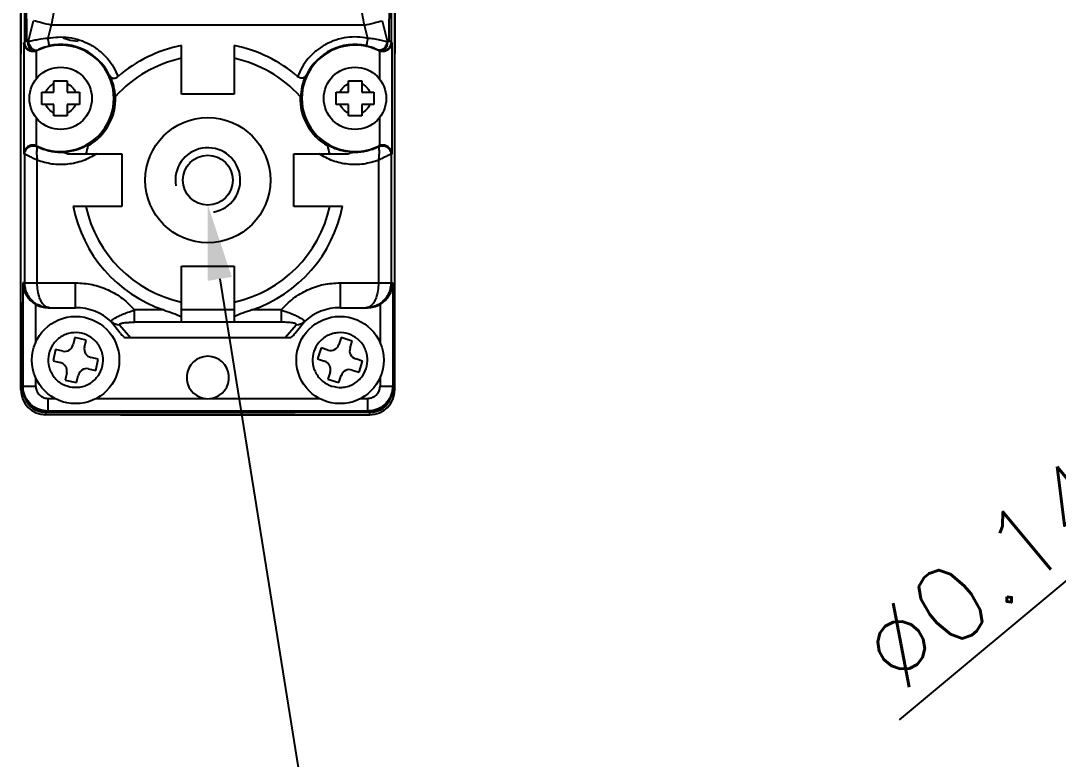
# Model space of a CAD drawing. Header units: millimetres. Extents: x 0 to 508, y 0 to 159.
# Drawn here: x 271.61 to 313.2, y 71.84 to 101.48 of the extents above; entities that cross this region are included whole.
import ezdxf
from ezdxf import colors
from ezdxf.entities.mleader import LeaderData, LeaderLine
from ezdxf.math import Vec2, Vec3

# ---------------------------------------------------------------- set-up
doc = ezdxf.new("R2010")
doc.units = ezdxf.units.MM
doc.header["$LTSCALE"] = 0.5
doc.layers.add('Involute Gear', color=3, linetype='Continuous')
doc.styles.add('STYLE2', font='')
doc.styles.add('USER2', font='SIMPLEX.SHX')
doc.styles.get('STYLE2').set_extended_font_data('Gulim')
doc.dimstyles.new('BASE120 inch', dxfattribs={"dimscale": 1.2, "dimtxt": 2.5, "dimasz": 2.5, "dimexe": 0.7, "dimexo": 1.5, "dimtad": 1, "dimlfac": 0.03937, "dimzin": 1, "dimdsep": 46, "dimtxsty": 'USER2', "dimcen": 0, "dimclrd": 6, "dimclre": 6, "dimclrt": 3, "dimadec": 0, "dimazin": 0, "dimtfac": 1, "dimtofl": 0, "dimtmove": 0, "dimatfit": 3, "dimfxl": 1, "dimtolj": 1, "dimtzin": 0, "dimlwe": -1, "dimarcsym": 0})

# ---------------------------------------------------------------- blocks, each defined once
blk = doc.blocks.new('*D75')
at = {"layer": 'Defpoints', "color": 0}
for p in [(334.159, 96.2), (331.47, 93.959)]:
    blk.add_point(p, dxfattribs=at)
at = {"layer": 'Involute Gear', "color": 6, "lineweight": -2}
blk.add_line((306.834, 73.432), (329.165, 92.039), dxfattribs=at)
at = {"layer": 'Involute Gear', "color": 6}
blk.add_solid([(328.845, 92.423), (329.485, 91.655), (331.47, 93.959)], dxfattribs=at)
at = {"layer": 'Involute Gear', "color": 3, "insert": (310.36, 79.299), "char_height": 3, "attachment_point": 5, "rotation": 39.8019, "style": 'USER2'}
blk.add_mtext('\\A1;∅0.14', dxfattribs=at)

msp = doc.modelspace()

# ---------------------------------------------------------------- linework, layer by layer
at = {"color": 7, "linetype": 'Continuous', "lineweight": 25}
for p, q in [((271.606, 111.262), (271.606, 100.162)), ((271.615, 90.162), (271.615, 108.86)), ((271.723, 108.662), (271.762, 100.607)), ((271.85, 100.662), (271.812, 108.715)), ((286.401, 108.715), (286.363, 100.662)), ((286.489, 108.662), (286.45, 100.607)), ((286.601, 90.162), (286.601, 105.149)), ((286.606, 105.149), (286.606, 100.162)), ((271.901, 100.619), (272.122, 101.476)), ((272.829, 101.293), (272.694, 100.768)), ((285.383, 101.293), (272.829, 101.293)), ((285.518, 100.768), (285.383, 101.293)), ((286.09, 101.476), (286.312, 100.619)), ((271.762, 100.607), (271.728, 100.607)), ((271.728, 100.607), (271.728, 96.117)), ((271.917, 100.622), (271.901, 100.619)), ((272.257, 100.299), (272.159, 100.268)), ((272.268, 100.275), (272.257, 100.299)), ((278.056, 99.968), (278.056, 100.478)), ((280.156, 100.478), (280.156, 99.968)), ((285.955, 100.299), (285.944, 100.275)), ((286.053, 100.268), (285.955, 100.299)), ((286.312, 100.619), (286.295, 100.622)), ((286.45, 100.607), (286.484, 100.607)), ((286.484, 100.607), (286.484, 96.117)), ((271.606, 100.162), (271.615, 100.162)), ((271.606, 96.162), (271.606, 100.162)), ((271.607, 100.062), (271.615, 100.062)), ((278.056, 98.529), (278.056, 99.968)), ((280.156, 99.968), (280.156, 98.529)), ((286.601, 100.162), (286.606, 100.162)), ((286.605, 100.062), (286.601, 100.062)), ((286.606, 96.162), (286.606, 100.162)), ((272.939, 98.954), (272.939, 99.061)), ((273.473, 99.061), (273.473, 98.954)), ((284.739, 98.954), (284.739, 99.061)), ((285.273, 99.061), (285.273, 98.954)), ((272.456, 98.612), (272.606, 98.612)), ((272.456, 98.112), (272.456, 98.612)), ((272.606, 98.612), (272.939, 98.612)), ((272.939, 98.612), (272.939, 98.954)), ((273.473, 98.954), (273.473, 98.612)), ((273.473, 98.612), (273.806, 98.612)), ((273.806, 98.612), (273.956, 98.612)), ((273.956, 98.612), (273.956, 98.112)), ((284.256, 98.612), (284.406, 98.612)), ((284.256, 98.112), (284.256, 98.612)), ((284.406, 98.612), (284.739, 98.612)), ((284.739, 98.612), (284.739, 98.954)), ((285.273, 98.954), (285.273, 98.612)), ((285.273, 98.612), (285.606, 98.612)), ((285.606, 98.612), (285.756, 98.612)), ((285.756, 98.612), (285.756, 98.112)), ((275.38, 98.414), (275.405, 98.442)), ((280.156, 98.529), (278.056, 98.529)), ((282.807, 98.442), (282.832, 98.414)), ((272.606, 98.112), (272.456, 98.112)), ((272.939, 98.112), (272.606, 98.112)), ((272.939, 97.769), (272.939, 98.112)), ((272.939, 97.663), (272.939, 97.769)), ((273.473, 98.112), (273.473, 97.769)), ((273.806, 98.112), (273.473, 98.112)), ((273.473, 97.769), (273.473, 97.663)), ((273.956, 98.112), (273.806, 98.112)), ((284.406, 98.112), (284.256, 98.112)), ((284.739, 98.112), (284.406, 98.112)), ((284.739, 97.769), (284.739, 98.112)), ((284.739, 97.663), (284.739, 97.769)), ((285.273, 98.112), (285.273, 97.769)), ((285.606, 98.112), (285.273, 98.112)), ((285.273, 97.769), (285.273, 97.663)), ((285.756, 98.112), (285.606, 98.112)), ((271.606, 96.162), (271.607, 96.162)), ((271.606, 96.112), (271.606, 96.162)), ((271.606, 90.712), (271.606, 96.112)), ((271.728, 96.117), (271.763, 96.117)), ((271.763, 96.117), (271.763, 90.962)), ((272.257, 96.424), (272.268, 96.448)), ((273.495, 96.129), (274.218, 96.129)), ((274.218, 96.129), (275.656, 96.129)), ((274.298, 96.451), (274.308, 96.487)), ((275.656, 96.129), (275.656, 94.029)), ((282.556, 96.129), (283.995, 96.129)), ((282.556, 94.029), (282.556, 96.129)), ((283.904, 96.487), (283.914, 96.451)), ((283.995, 96.129), (284.717, 96.129)), ((285.944, 96.448), (285.955, 96.424)), ((286.449, 96.117), (286.449, 90.962)), ((286.484, 96.117), (286.449, 96.117)), ((286.605, 96.162), (286.606, 96.162)), ((286.606, 96.112), (286.606, 96.162)), ((286.606, 90.712), (286.606, 96.112)), ((272.263, 90.962), (272.263, 95.877)), ((285.948, 95.877), (285.949, 90.962)), ((274.218, 94.029), (273.707, 94.029)), ((275.656, 94.029), (274.218, 94.029)), ((283.995, 94.029), (282.556, 94.029)), ((284.505, 94.029), (283.995, 94.029)), ((278.056, 91.629), (280.156, 91.629)), ((278.056, 90.191), (278.056, 91.629)), ((280.156, 91.629), (280.156, 90.191)), ((271.606, 90.662), (271.606, 90.712)), ((271.606, 90.712), (271.61, 90.712)), ((271.61, 86.662), (271.61, 90.712)), ((271.763, 90.962), (271.695, 90.962)), ((271.695, 90.962), (271.695, 86.816)), ((271.763, 90.962), (272.263, 90.962)), ((272.263, 90.962), (273.806, 90.962)), ((273.806, 89.962), (273.806, 90.962)), ((284.406, 90.962), (285.949, 90.962)), ((284.406, 90.962), (284.406, 89.962)), ((285.949, 90.962), (286.449, 90.962)), ((286.449, 90.962), (286.517, 90.962)), ((286.517, 90.962), (286.517, 86.816)), ((286.602, 90.712), (286.606, 90.712)), ((286.602, 86.662), (286.602, 90.712)), ((286.606, 90.662), (286.606, 90.712)), ((271.61, 90.662), (271.606, 90.662)), ((271.606, 86.662), (271.606, 90.662)), ((286.602, 90.662), (286.606, 90.662)), ((286.606, 86.662), (286.606, 90.662)), ((271.615, 90.162), (271.664, 90.162)), ((271.664, 90.162), (271.664, 86.784)), ((272.204, 90.096), (272.204, 88.565)), ((272.704, 89.962), (272.755, 89.962)), ((272.755, 89.962), (273.806, 89.962)), ((277.337, 89.872), (276.166, 89.872)), ((276.166, 89.381), (276.166, 89.872)), ((278.056, 89.597), (278.056, 90.191)), ((280.156, 89.872), (278.056, 89.872)), ((280.156, 90.191), (280.156, 89.597)), ((282.046, 89.872), (280.875, 89.872)), ((282.046, 89.872), (282.046, 89.381)), ((284.406, 89.962), (285.458, 89.962)), ((285.458, 89.962), (285.508, 89.962)), ((286.008, 90.096), (286.008, 88.565)), ((286.548, 90.162), (286.601, 90.162)), ((286.548, 86.784), (286.548, 90.162)), ((278.056, 89.381), (278.056, 89.597)), ((280.156, 89.597), (280.156, 89.381)), ((275.231, 89.404), (275.594, 88.957)), ((275.57, 89.281), (276.003, 88.762)), ((278.056, 89.381), (276.166, 89.381)), ((280.156, 89.381), (278.056, 89.381)), ((282.046, 89.381), (280.156, 89.381)), ((282.209, 88.762), (282.642, 89.281)), ((282.602, 88.936), (282.981, 89.404)), ((273.768, 88.766), (273.705, 88.482)), ((274.224, 88.665), (273.768, 88.766)), ((274.16, 88.381), (274.224, 88.665)), ((276.003, 88.762), (282.209, 88.762)), ((284.453, 88.766), (284.363, 88.488)), ((284.897, 88.623), (284.453, 88.766)), ((284.807, 88.345), (284.897, 88.623)), ((273.002, 88.279), (272.901, 87.824)), ((273.287, 88.216), (273.002, 88.279)), ((283.645, 88.352), (283.502, 87.908)), ((283.923, 88.263), (283.645, 88.352)), ((272.901, 87.824), (273.186, 87.76)), ((274.711, 87.9), (274.426, 87.963)), ((274.61, 87.444), (274.711, 87.9)), ((283.502, 87.908), (283.779, 87.819)), ((285.31, 87.815), (285.033, 87.905)), ((285.167, 87.371), (285.31, 87.815)), ((273.452, 87.343), (273.389, 87.058)), ((274.325, 87.507), (274.61, 87.444)), ((284.005, 87.378), (283.915, 87.101)), ((284.89, 87.46), (285.167, 87.371)), ((272.204, 87.158), (272.204, 86.816)), ((273.389, 87.058), (273.844, 86.957)), ((273.844, 86.957), (273.907, 87.242)), ((283.915, 87.101), (284.359, 86.957)), ((284.359, 86.957), (284.449, 87.235)), ((286.008, 87.158), (286.008, 86.816)), ((271.695, 86.816), (271.664, 86.784)), ((271.695, 86.816), (272.204, 86.816)), ((286.008, 86.816), (286.517, 86.816)), ((286.517, 86.816), (286.548, 86.784)), ((272.695, 86.325), (272.97, 86.325)), ((272.695, 86.325), (272.695, 85.816)), ((274.643, 86.325), (278.959, 86.325)), ((279.253, 86.325), (283.57, 86.325)), ((285.243, 86.325), (285.517, 86.325)), ((285.517, 85.816), (285.517, 86.325)), ((276.056, 85.763), (272.606, 85.763)), ((272.606, 85.665), (272.606, 85.763)), ((272.695, 85.816), (272.664, 85.784)), ((272.664, 85.784), (276.106, 85.784)), ((285.517, 85.816), (272.695, 85.816)), ((276.056, 85.784), (276.056, 85.763)), ((276.056, 85.751), (276.056, 85.763)), ((282.156, 85.751), (276.056, 85.751)), ((276.106, 85.784), (276.106, 85.763)), ((285.549, 85.784), (282.106, 85.784)), ((282.106, 85.784), (282.106, 85.763)), ((282.156, 85.784), (282.156, 85.763)), ((282.156, 85.751), (282.156, 85.763)), ((285.606, 85.763), (282.156, 85.763)), ((285.517, 85.816), (285.549, 85.784)), ((285.606, 85.665), (285.606, 85.763)), ((275.606, 85.665), (272.606, 85.665)), ((275.606, 85.662), (272.606, 85.662)), ((275.606, 85.678), (282.606, 85.678)), ((275.606, 85.665), (275.606, 85.678)), ((275.606, 85.662), (275.606, 85.665)), ((275.606, 85.662), (275.656, 85.662)), ((275.656, 85.678), (275.656, 85.662)), ((275.656, 85.662), (282.556, 85.662)), ((282.556, 85.678), (282.556, 85.662)), ((282.556, 85.662), (282.606, 85.662)), ((282.606, 85.665), (282.606, 85.678)), ((282.606, 85.665), (282.606, 85.662)), ((282.606, 85.665), (285.606, 85.665)), ((282.606, 85.662), (285.606, 85.662))]:
    msp.add_line(p, q, dxfattribs=at)
at = {"color": 8, "linetype": 'Continuous', "lineweight": 25}
for p, q in [((272.159, 100.268), (272.111, 100.265)), ((272.228, 100.258), (272.228, 99.14)), ((285.984, 100.258), (285.984, 99.14)), ((286.101, 100.268), (286.053, 100.268)), ((272.228, 97.583), (272.228, 96.465)), ((285.984, 97.583), (285.984, 96.465)), ((271.671, 86.662), (271.61, 86.662)), ((286.541, 86.662), (286.602, 86.662))]:
    msp.add_line(p, q, dxfattribs=at)
at = {"color": 7, "linetype": 'Continuous', "lineweight": 25, "flags": 128}
for points in [[(272.829, 101.293), (272.731, 101.318), (272.633, 101.344), (272.537, 101.368), (272.444, 101.393), (272.355, 101.415), (272.272, 101.437), (272.194, 101.457), (272.122, 101.476)], [(285.383, 101.293), (285.482, 101.318), (285.579, 101.344), (285.675, 101.368), (285.768, 101.393), (285.857, 101.415), (285.941, 101.437), (286.019, 101.457), (286.09, 101.476)], [(272.756, 100.475), (272.755, 100.482), (272.751, 100.499), (272.745, 100.526), (272.738, 100.563), (272.728, 100.607), (272.717, 100.657), (272.706, 100.712), (272.694, 100.768)], [(273.307, 100.786), (273.584, 100.697), (273.906, 100.662)], [(285.518, 100.768), (285.506, 100.712), (285.495, 100.657), (285.484, 100.607), (285.475, 100.563), (285.467, 100.526), (285.461, 100.499), (285.457, 100.482), (285.456, 100.475)], [(272.257, 100.299), (272.211, 100.288), (272.159, 100.296), (272.105, 100.321), (272.053, 100.362), (272.005, 100.416), (271.965, 100.481), (271.935, 100.551), (271.917, 100.622)]]:
    msp.add_lwpolyline(points, dxfattribs=at)
at = {"color": 7, "linetype": 'Continuous', "lineweight": 25}
for centre, radius in [((273.206, 98.362), 1.25), ((285.006, 98.362), 1.25), ((279.106, 95.079), 2.51), ((273.806, 87.862), 1.75), ((284.406, 87.862), 1.75)]:
    msp.add_circle(centre, radius, dxfattribs=at)
msp.add_circle((279.106, 95.079), 1)
for centre, radius, start, end in [((272.106, 100.607), 0.369, 289.3449, 296.1039), ((273.206, 98.362), 2.131, 243.8961, 116.1039), ((273.206, 98.362), 2.161, 26.0606, 102.0171), ((279.106, 95.079), 5.5, 101.0058, 130.8906), ((279.106, 95.079), 5.5, 49.1094, 78.9942), ((285.006, 98.362), 2.131, 63.8961, 296.1039), ((285.006, 98.362), 2.161, 77.9829, 153.9394), ((286.106, 100.607), 0.369, 243.8961, 250.6551), ((279.106, 95.079), 5, 102.1224, 137.7437), ((279.106, 95.079), 5, 42.2563, 77.8776), ((273.206, 98.362), 2.201, 299.7417, 2.0825), ((285.006, 98.362), 2.201, 177.9175, 240.2583), ((272.106, 96.117), 0.369, 63.8961, 70.6551), ((273.206, 98.362), 2.157, 243.8961, 270.4067), ((279.106, 95.079), 5, 164.0804, 167.8776), ((279.106, 95.079), 5, 12.1224, 15.9196), ((285.006, 98.362), 2.157, 269.5933, 296.1039), ((286.106, 96.117), 0.369, 109.3449, 116.1039), ((279.106, 95.079), 5.5, 191.0058, 251.2406), ((279.106, 95.079), 5, 192.1224, 257.8776), ((279.106, 95.079), 5, 282.1224, 347.8776), ((279.106, 95.079), 5.5, 288.7594, 348.9942), ((273.806, 87.862), 2.1, 47.2715, 90), ((284.406, 87.862), 2.1, 90, 132.7285), ((275.548, 89.75), 0.47, 227.4766, 272.6666), ((282.664, 89.75), 0.47, 267.3334, 312.5234), ((273.363, 88.558), 0.35, 257.4821, 347.4821), ((274.502, 88.305), 0.35, 167.4821, 257.4821), ((284.03, 88.596), 0.35, 252.1129, 342.1129), ((285.14, 88.238), 0.35, 162.1129, 252.1129), ((273.11, 87.419), 0.35, 347.4821, 77.4821), ((279.106, 87.162), 0.85, 279.9708, 260.0292), ((283.672, 87.486), 0.35, 342.1129, 72.1129), ((274.249, 87.166), 0.35, 77.4821, 167.4821), ((284.782, 87.127), 0.35, 72.1129, 162.1129), ((272.606, 86.662), 0.996, 180, 270), ((285.606, 86.662), 0.996, 270, 0), ((272.606, 86.662), 0.899, 200.5385, 270), ((279.106, 87.162), 0.85, 260.0292, 279.9708), ((285.606, 86.662), 0.899, 270, 339.4614)]:
    msp.add_arc(centre, radius, start, end, dxfattribs=at)
at = {"color": 4, "linetype": 'Continuous', "lineweight": 25}
msp.add_arc((279.106, 95.079), 1.3, 280, 190, dxfattribs=at)
at = {"color": 7, "linetype": 'Continuous', "lineweight": 25}
for centre, major_axis, ratio, start_param, end_param in [((272.713, 90.962), (1.018, 0), 0.982697, 3.141593, 4.188702), ((285.499, 90.962), (1.018, 0), 0.982697, 5.236076, 6.283185), ((272.704, 90.962), (-1, 0), 0.999848, 1.04711, 1.570796), ((285.508, 90.962), (-1, 0), 0.999848, 1.570796, 2.094483), ((272.664, 86.785), (0.707, 0.707), 0.999695, 2.356347, 3.926839), ((285.548, 86.785), (0.707, -0.707), 0.999695, 5.49794, 7.068431)]:
    msp.add_ellipse(centre, major_axis=major_axis, ratio=ratio, start_param=start_param, end_param=end_param, dxfattribs=at)
for points, knots in [([(273.02, 103.001), (273.012, 102.72), (272.995, 102.153), (272.885, 101.581), (272.829, 101.293)], [0, 0, 0, 0, 0.495576, 1, 1, 1, 1]), ([(285.383, 101.293), (285.327, 101.581), (285.217, 102.153), (285.2, 102.72), (285.192, 103.001)], [0, 0, 0, 0, 0.504417, 1, 1, 1, 1]), ([(271.762, 100.607), (271.763, 100.612), (271.766, 100.622), (271.784, 100.636), (271.811, 100.65), (271.837, 100.658), (271.85, 100.662)], [0, 0, 0, 0, 0.249999, 0.5, 0.750001, 1, 1, 1, 1]), ([(271.901, 100.619), (271.894, 100.619), (271.881, 100.618), (271.865, 100.627), (271.855, 100.639), (271.85, 100.652), (271.85, 100.658), (271.85, 100.662)], [0, 0, 0, 0, 0.277002, 0.54283, 0.788454, 0.895703, 1, 1, 1, 1]), ([(272.694, 100.768), (272.569, 100.755), (272.368, 100.732), (272.107, 100.677), (271.983, 100.641), (271.917, 100.622)], [0, 0, 0, 0, 0.436864, 0.700008, 1, 1, 1, 1]), ([(272.694, 100.768), (272.833, 100.791), (273.111, 100.836), (273.543, 100.811), (273.975, 100.715), (274.389, 100.534), (274.765, 100.284), (275.08, 99.974), (275.336, 99.624), (275.449, 99.366), (275.506, 99.237)], [0, 0, 0, 0, 0.121003, 0.241925, 0.370888, 0.499999, 0.628962, 0.758073, 0.878923, 1, 1, 1, 1]), ([(285.518, 100.768), (285.379, 100.791), (285.101, 100.836), (284.668, 100.811), (284.237, 100.715), (283.823, 100.534), (283.447, 100.284), (283.132, 99.974), (282.876, 99.624), (282.763, 99.366), (282.706, 99.237)], [0, 0, 0, 0, 0.121077, 0.241927, 0.371038, 0.500001, 0.629112, 0.758075, 0.878997, 1, 1, 1, 1]), ([(286.295, 100.622), (286.295, 100.622), (286.295, 100.622), (286.295, 100.622), (286.294, 100.622), (286.293, 100.622), (286.288, 100.624), (286.266, 100.631), (286.178, 100.657), (286.006, 100.699), (285.763, 100.744), (285.595, 100.761), (285.518, 100.768)], [0, 0, 0, 0, 0.000026, 0.000103, 0.000408, 0.001628, 0.006498, 0.025964, 0.103794, 0.414453, 0.734197, 1, 1, 1, 1]), ([(286.363, 100.662), (286.362, 100.658), (286.362, 100.652), (286.358, 100.641), (286.348, 100.628), (286.332, 100.618), (286.318, 100.619), (286.312, 100.619)], [0, 0, 0, 0, 0.097736, 0.197143, 0.419891, 0.705944, 1, 1, 1, 1]), ([(286.363, 100.662), (286.375, 100.658), (286.401, 100.65), (286.428, 100.636), (286.446, 100.622), (286.449, 100.612), (286.45, 100.607)], [0, 0, 0, 0, 0.25, 0.5, 0.750001, 1, 1, 1, 1]), ([(272.228, 100.258), (272.194, 100.25), (272.126, 100.232), (272.023, 100.242), (271.917, 100.28), (271.809, 100.364), (271.744, 100.482), (271.729, 100.569), (271.728, 100.606), (271.728, 100.607)], [0, 0, 0, 0, 0.117763, 0.235394, 0.357437, 0.547783, 0.812584, 0.994967, 1, 1, 1, 1]), ([(272.111, 100.265), (272.102, 100.265), (272.069, 100.262), (272.01, 100.275), (271.941, 100.302), (271.88, 100.345), (271.829, 100.399), (271.791, 100.463), (271.766, 100.533), (271.763, 100.582), (271.762, 100.607)], [0, 0, 0, 0, 0.048544, 0.185511, 0.322596, 0.459803, 0.595652, 0.730916, 0.865673, 1, 1, 1, 1]), ([(272.159, 100.268), (272.144, 100.267), (272.113, 100.265), (272.065, 100.281), (272.017, 100.313), (271.973, 100.361), (271.938, 100.421), (271.914, 100.488), (271.901, 100.555), (271.901, 100.598), (271.901, 100.619)], [0, 0, 0, 0, 0.113182, 0.235918, 0.365964, 0.5, 0.634036, 0.764082, 0.886817, 1, 1, 1, 1]), ([(272.257, 100.299), (272.297, 100.318), (272.376, 100.356), (272.542, 100.421), (272.676, 100.455), (272.756, 100.475)], [0, 0, 0, 0, 0.288763, 0.573121, 1, 1, 1, 1]), ([(285.456, 100.475), (285.509, 100.462), (285.618, 100.436), (285.794, 100.376), (285.895, 100.327), (285.955, 100.299)], [0, 0, 0, 0, 0.282081, 0.576508, 1, 1, 1, 1]), ([(286.295, 100.622), (286.291, 100.601), (286.282, 100.557), (286.253, 100.488), (286.212, 100.419), (286.16, 100.359), (286.103, 100.315), (286.046, 100.291), (285.996, 100.285), (285.968, 100.294), (285.955, 100.299)], [0, 0, 0, 0, 0.110626, 0.23271, 0.363836, 0.5, 0.636164, 0.76729, 0.889374, 1, 1, 1, 1]), ([(286.484, 100.607), (286.484, 100.606), (286.483, 100.569), (286.468, 100.482), (286.403, 100.364), (286.295, 100.28), (286.189, 100.242), (286.086, 100.232), (286.018, 100.25), (285.984, 100.258)], [0, 0, 0, 0, 0.005033, 0.187416, 0.452217, 0.642563, 0.764606, 0.882237, 1, 1, 1, 1]), ([(286.053, 100.268), (286.069, 100.267), (286.101, 100.265), (286.15, 100.283), (286.199, 100.317), (286.243, 100.366), (286.277, 100.427), (286.3, 100.492), (286.312, 100.558), (286.312, 100.599), (286.312, 100.619)], [0, 0, 0, 0, 0.118146, 0.244995, 0.37775, 0.512674, 0.645653, 0.772913, 0.891593, 1, 1, 1, 1]), ([(286.45, 100.607), (286.446, 100.564), (286.439, 100.498), (286.396, 100.417), (286.351, 100.362), (286.293, 100.315), (286.23, 100.284), (286.163, 100.265), (286.122, 100.267), (286.101, 100.268)], [0, 0, 0, 0, 0.230823, 0.360896, 0.500449, 0.619703, 0.773828, 0.885187, 1, 1, 1, 1]), ([(272.939, 99.061), (273.028, 99.061), (273.206, 99.061), (273.384, 99.061), (273.473, 99.061)], [0, 0, 0, 0, 0.5, 1, 1, 1, 1]), ([(275.147, 99.311), (275.2, 99.193), (275.306, 98.954), (275.367, 98.643), (275.378, 98.454), (275.38, 98.414)], [0, 0, 0, 0, 0.433786, 0.87758, 1, 1, 1, 1]), ([(275.147, 99.311), (275.174, 99.269), (275.213, 99.209), (275.3, 99.169), (275.373, 99.166), (275.447, 99.192), (275.487, 99.223), (275.506, 99.237)], [0, 0, 0, 0, 0.381619, 0.550145, 0.720254, 0.867819, 1, 1, 1, 1]), ([(283.065, 99.311), (283.038, 99.269), (283, 99.209), (282.912, 99.169), (282.839, 99.166), (282.765, 99.192), (282.725, 99.223), (282.706, 99.237)], [0, 0, 0, 0, 0.381613, 0.550143, 0.720255, 0.867822, 1, 1, 1, 1]), ([(282.832, 98.414), (282.846, 98.556), (282.874, 98.847), (282.977, 99.132), (283.051, 99.281), (283.065, 99.311)], [0, 0, 0, 0, 0.437666, 0.888802, 1, 1, 1, 1]), ([(284.739, 99.061), (284.828, 99.061), (285.006, 99.061), (285.184, 99.061), (285.273, 99.061)], [0, 0, 0, 0, 0.5, 1, 1, 1, 1]), ([(272.606, 98.612), (272.645, 98.685), (272.724, 98.831), (272.867, 98.913), (272.939, 98.954)], [0, 0, 0, 0, 0.5, 1, 1, 1, 1]), ([(273.473, 98.954), (273.545, 98.913), (273.689, 98.831), (273.767, 98.685), (273.806, 98.612)], [0, 0, 0, 0, 0.5, 1, 1, 1, 1]), ([(284.406, 98.612), (284.445, 98.685), (284.524, 98.831), (284.667, 98.913), (284.739, 98.954)], [0, 0, 0, 0, 0.5, 1, 1, 1, 1]), ([(285.273, 98.954), (285.345, 98.913), (285.489, 98.831), (285.567, 98.685), (285.606, 98.612)], [0, 0, 0, 0, 0.5, 1, 1, 1, 1]), ([(272.939, 97.769), (272.867, 97.81), (272.724, 97.893), (272.645, 98.039), (272.606, 98.112)], [0, 0, 0, 0, 0.5, 1, 1, 1, 1]), ([(273.806, 98.112), (273.767, 98.039), (273.689, 97.893), (273.545, 97.81), (273.473, 97.769)], [0, 0, 0, 0, 0.5, 1, 1, 1, 1]), ([(284.739, 97.769), (284.667, 97.81), (284.524, 97.893), (284.445, 98.039), (284.406, 98.112)], [0, 0, 0, 0, 0.5, 1, 1, 1, 1]), ([(285.606, 98.112), (285.567, 98.039), (285.489, 97.893), (285.345, 97.81), (285.273, 97.769)], [0, 0, 0, 0, 0.5, 1, 1, 1, 1]), ([(273.473, 97.663), (273.384, 97.663), (273.206, 97.663), (273.028, 97.663), (272.939, 97.663)], [0, 0, 0, 0, 0.5, 1, 1, 1, 1]), ([(285.273, 97.663), (285.184, 97.663), (285.006, 97.663), (284.828, 97.663), (284.739, 97.663)], [0, 0, 0, 0, 0.5, 1, 1, 1, 1]), ([(272.228, 96.465), (272.194, 96.474), (272.126, 96.492), (272.023, 96.481), (271.917, 96.443), (271.809, 96.359), (271.744, 96.242), (271.729, 96.154), (271.728, 96.118), (271.728, 96.117)], [0, 0, 0, 0, 0.117763, 0.235394, 0.357437, 0.547783, 0.812584, 0.994967, 1, 1, 1, 1]), ([(271.763, 96.117), (271.765, 96.146), (271.77, 96.204), (271.803, 96.285), (271.855, 96.355), (271.923, 96.41), (272.002, 96.448), (272.06, 96.455), (272.089, 96.459)], [0, 0, 0, 0, 0.166666, 0.333333, 0.499999, 0.666666, 0.833333, 1, 1, 1, 1]), ([(272.263, 95.877), (272.2, 95.911), (272.073, 95.979), (271.93, 96.044), (271.846, 96.083), (271.8, 96.102), (271.77, 96.114), (271.766, 96.116), (271.763, 96.117)], [0, 0, 0, 0, 0.262105, 0.524514, 0.649011, 0.76527, 0.884478, 1, 1, 1, 1]), ([(272.257, 96.424), (272.256, 96.422), (272.256, 96.417), (272.252, 96.385), (272.248, 96.335), (272.244, 96.268), (272.242, 96.182), (272.244, 96.054), (272.256, 95.946), (272.263, 95.877)], [0, 0, 0, 0, 0.11712, 0.236101, 0.357588, 0.482306, 0.604903, 0.746557, 1, 1, 1, 1]), ([(274.647, 96.129), (274.468, 96.03), (274.105, 95.828), (273.488, 95.697), (272.857, 95.696), (272.459, 95.818), (272.263, 95.877)], [0, 0, 0, 0, 0.246546, 0.5, 0.753454, 1, 1, 1, 1]), ([(274.308, 96.487), (274.18, 96.424), (273.918, 96.295), (273.553, 96.215), (273.321, 96.208), (273.221, 96.204)], [0, 0, 0, 0, 0.355941, 0.722836, 1, 1, 1, 1]), ([(273.221, 96.204), (273.299, 96.198), (273.395, 96.19), (273.478, 96.139), (273.495, 96.129)], [0, 0, 0, 0, 0.804259, 1, 1, 1, 1]), ([(285.948, 95.877), (285.752, 95.817), (285.355, 95.696), (284.724, 95.697), (284.107, 95.828), (283.744, 96.03), (283.565, 96.129)], [0, 0, 0, 0, 0.246547, 0.5, 0.753453, 1, 1, 1, 1]), ([(284.991, 96.204), (284.864, 96.21), (284.607, 96.221), (284.242, 96.316), (284.008, 96.434), (283.904, 96.487)], [0, 0, 0, 0, 0.352174, 0.711225, 1, 1, 1, 1]), ([(284.717, 96.129), (284.772, 96.156), (284.86, 96.199), (284.955, 96.203), (284.991, 96.204)], [0, 0, 0, 0, 0.630054, 1, 1, 1, 1]), ([(285.955, 96.424), (285.956, 96.422), (285.957, 96.417), (285.96, 96.385), (285.965, 96.335), (285.968, 96.266), (285.97, 96.18), (285.968, 96.051), (285.956, 95.945), (285.948, 95.877)], [0, 0, 0, 0, 0.118197, 0.23801, 0.360099, 0.481479, 0.610922, 0.751321, 1, 1, 1, 1]), ([(286.449, 96.117), (286.446, 96.116), (286.441, 96.114), (286.41, 96.101), (286.362, 96.081), (286.278, 96.043), (286.139, 95.978), (286.014, 95.912), (285.948, 95.877)], [0, 0, 0, 0, 0.119527, 0.239778, 0.361565, 0.485663, 0.730878, 1, 1, 1, 1]), ([(286.484, 96.117), (286.484, 96.118), (286.483, 96.154), (286.468, 96.242), (286.403, 96.359), (286.295, 96.443), (286.189, 96.481), (286.086, 96.492), (286.018, 96.474), (285.984, 96.465)], [0, 0, 0, 0, 0.005033, 0.187416, 0.452217, 0.642563, 0.764606, 0.882237, 1, 1, 1, 1]), ([(286.124, 96.459), (286.152, 96.455), (286.21, 96.448), (286.289, 96.41), (286.357, 96.355), (286.409, 96.285), (286.442, 96.204), (286.447, 96.146), (286.449, 96.117)], [0, 0, 0, 0, 0.166667, 0.333334, 0.500001, 0.666667, 0.833334, 1, 1, 1, 1]), ([(272.755, 89.962), (272.708, 89.969), (272.625, 89.983), (272.514, 90.08), (272.428, 90.204), (272.346, 90.386), (272.278, 90.639), (272.268, 90.856), (272.263, 90.962)], [0, 0, 0, 0, 0.191444, 0.339652, 0.480922, 0.608398, 0.809844, 1, 1, 1, 1]), ([(273.806, 90.962), (274.03, 90.948), (274.477, 90.921), (275.117, 90.694), (275.702, 90.354), (276.013, 90.031), (276.166, 89.872)], [0, 0, 0, 0, 0.25007, 0.500031, 0.752964, 1, 1, 1, 1]), ([(282.046, 89.872), (282.201, 90.033), (282.512, 90.356), (283.1, 90.696), (283.738, 90.921), (284.185, 90.948), (284.406, 90.962)], [0, 0, 0, 0, 0.25007, 0.500032, 0.752964, 1, 1, 1, 1]), ([(285.949, 90.962), (285.944, 90.856), (285.934, 90.639), (285.866, 90.387), (285.784, 90.205), (285.698, 90.081), (285.588, 89.983), (285.505, 89.97), (285.458, 89.962)], [0, 0, 0, 0, 0.190195, 0.391587, 0.518867, 0.659859, 0.807252, 1, 1, 1, 1]), ([(286.449, 90.962), (286.439, 90.856), (286.419, 90.639), (286.282, 90.387), (286.116, 90.205), (285.943, 90.081), (285.72, 89.983), (285.553, 89.97), (285.458, 89.962)], [0, 0, 0, 0, 0.19019, 0.391587, 0.518841, 0.659859, 0.807241, 1, 1, 1, 1]), ([(272.755, 89.962), (272.659, 89.966), (272.54, 89.971), (272.43, 90.021), (272.408, 90.031)], [0, 0, 0, 0, 0.797087, 1, 1, 1, 1]), ([(275.231, 89.404), (275.232, 89.417), (275.233, 89.443), (275.348, 89.525), (275.502, 89.609), (275.674, 89.691), (275.9, 89.784), (276.074, 89.841), (276.166, 89.872)], [0, 0, 0, 0, 0.195528, 0.397813, 0.520179, 0.662341, 0.820088, 1, 1, 1, 1]), ([(277.337, 89.872), (277.459, 89.831), (277.706, 89.75), (277.939, 89.648), (278.056, 89.597)], [0, 0, 0, 0, 0.496019, 1, 1, 1, 1]), ([(280.875, 89.872), (280.753, 89.831), (280.506, 89.75), (280.273, 89.648), (280.156, 89.597)], [0, 0, 0, 0, 0.496019, 1, 1, 1, 1]), ([(282.046, 89.872), (282.132, 89.843), (282.298, 89.788), (282.515, 89.701), (282.684, 89.622), (282.846, 89.536), (282.977, 89.446), (282.98, 89.418), (282.981, 89.404)], [0, 0, 0, 0, 0.168313, 0.322125, 0.457646, 0.574048, 0.791773, 1, 1, 1, 1]), ([(275.57, 89.281), (275.566, 89.287), (275.558, 89.297), (275.57, 89.313), (275.601, 89.328), (275.657, 89.343), (275.739, 89.358), (275.856, 89.37), (276.001, 89.38), (276.11, 89.381), (276.166, 89.381)], [0, 0, 0, 0, 0.093147, 0.181865, 0.27149, 0.367205, 0.495935, 0.634648, 0.813852, 1, 1, 1, 1]), ([(282.642, 89.281), (282.646, 89.287), (282.654, 89.298), (282.638, 89.315), (282.601, 89.331), (282.541, 89.346), (282.457, 89.36), (282.296, 89.376), (282.151, 89.379), (282.046, 89.381)], [0, 0, 0, 0, 0.098803, 0.194963, 0.292044, 0.395, 0.518626, 0.6522, 1, 1, 1, 1]), ([(273.568, 86.788), (273.436, 86.832), (273.232, 86.901), (273.012, 87.09), (272.872, 87.267), (272.77, 87.469), (272.696, 87.748), (272.706, 88.106), (272.849, 88.435), (273.034, 88.656), (273.211, 88.796), (273.413, 88.898), (273.692, 88.972), (274.05, 88.962), (274.379, 88.819), (274.601, 88.634), (274.74, 88.457), (274.842, 88.255), (274.916, 87.976), (274.906, 87.617), (274.763, 87.289), (274.578, 87.067), (274.401, 86.927), (274.199, 86.826), (273.919, 86.748), (273.706, 86.772), (273.568, 86.788)], [0, 0, 0, 0, 0.059861, 0.092391, 0.125, 0.157531, 0.190139, 0.25, 0.309861, 0.342392, 0.375, 0.407531, 0.440139, 0.5, 0.559861, 0.592391, 0.625, 0.657531, 0.690139, 0.75, 0.809861, 0.842391, 0.875, 0.907531, 0.940139, 1, 1, 1, 1]), ([(275.611, 88.936), (275.645, 88.888), (275.693, 88.821), (275.761, 88.775), (275.779, 88.762)], [0, 0, 0, 0, 0.721929, 1, 1, 1, 1]), ([(275.779, 88.762), (275.79, 88.762), (275.81, 88.762), (275.851, 88.762), (275.896, 88.762), (275.937, 88.762), (275.971, 88.762), (275.994, 88.762), (276.003, 88.762)], [0, 0, 0, 0, 0.302903, 0.5868, 0.763479, 0.863466, 0.940683, 1, 1, 1, 1]), ([(282.209, 88.762), (282.222, 88.762), (282.249, 88.762), (282.291, 88.762), (282.355, 88.762), (282.399, 88.762), (282.423, 88.762), (282.433, 88.762)], [0, 0, 0, 0, 0.081806, 0.163008, 0.304881, 0.721803, 1, 1, 1, 1]), ([(282.433, 88.762), (282.48, 88.798), (282.545, 88.848), (282.589, 88.917), (282.602, 88.936)], [0, 0, 0, 0, 0.721902, 1, 1, 1, 1]), ([(284.068, 86.815), (283.941, 86.871), (283.745, 86.959), (283.543, 87.168), (283.42, 87.357), (283.338, 87.567), (283.29, 87.852), (283.334, 88.208), (283.507, 88.522), (283.711, 88.725), (283.901, 88.847), (284.112, 88.93), (284.396, 88.977), (284.752, 88.934), (285.066, 88.761), (285.269, 88.556), (285.392, 88.367), (285.474, 88.156), (285.522, 87.871), (285.478, 87.516), (285.306, 87.202), (285.101, 86.998), (284.911, 86.876), (284.701, 86.794), (284.415, 86.743), (284.204, 86.786), (284.068, 86.815)], [0, 0, 0, 0, 0.059861, 0.092391, 0.125, 0.157531, 0.190139, 0.25, 0.309861, 0.342391, 0.375, 0.407531, 0.440139, 0.5, 0.559861, 0.592391, 0.625, 0.657531, 0.690139, 0.75, 0.809861, 0.842391, 0.875, 0.907531, 0.940139, 1, 1, 1, 1]), ([(272.695, 85.816), (272.58, 85.827), (272.352, 85.85), (272.052, 86.027), (271.828, 86.282), (271.711, 86.562), (271.7, 86.745), (271.695, 86.816)], [0, 0, 0, 0, 0.219954, 0.43457, 0.649244, 0.863979, 1, 1, 1, 1]), ([(272.204, 86.816), (272.209, 86.761), (272.22, 86.652), (272.303, 86.505), (272.427, 86.394), (272.566, 86.333), (272.658, 86.327), (272.695, 86.325)], [0, 0, 0, 0, 0.21219, 0.423971, 0.641513, 0.855056, 1, 1, 1, 1]), ([(285.517, 86.325), (285.572, 86.33), (285.681, 86.34), (285.828, 86.424), (285.939, 86.548), (286, 86.686), (286.006, 86.778), (286.008, 86.816)], [0, 0, 0, 0, 0.212202, 0.423999, 0.641521, 0.855072, 1, 1, 1, 1]), ([(286.517, 86.816), (286.505, 86.701), (286.483, 86.473), (286.306, 86.172), (286.051, 85.948), (285.771, 85.832), (285.588, 85.82), (285.517, 85.816)], [0, 0, 0, 0, 0.219897, 0.434513, 0.649185, 0.86392, 1, 1, 1, 1])]:
    msp.add_open_spline(points, degree=3, knots=knots, dxfattribs=at)
at = {"color": 8, "linetype": 'Continuous', "lineweight": 25}
for points, knots in [([(272.089, 96.459), (272.118, 96.459), (272.176, 96.458), (272.23, 96.436), (272.257, 96.424)], [0, 0, 0, 0, 0.5, 1, 1, 1, 1]), ([(285.955, 96.424), (285.982, 96.436), (286.036, 96.458), (286.094, 96.459), (286.124, 96.459)], [0, 0, 0, 0, 0.5, 1, 1, 1, 1]), ([(272.408, 90.031), (272.361, 90.048), (272.249, 90.091), (272.096, 90.205), (271.93, 90.386), (271.793, 90.639), (271.773, 90.856), (271.763, 90.962)], [0, 0, 0, 0, 0.130963, 0.316857, 0.48464, 0.749709, 1, 1, 1, 1])]:
    msp.add_open_spline(points, degree=3, knots=knots, dxfattribs=at)

# ---------------------------------------------------------------- dimensions: what is measured, and where the dimension line sits
at = {"layer": 'Involute Gear', "color": 6}
dim = msp.add_diameter_dim_2p(p1=(334.159, 96.2), p2=(331.47, 93.959), dimstyle='BASE120 inch', dxfattribs=at)
dim.commit()
dim.dimension.update_dxf_attribs({"geometry": '*D75', "text_midpoint": (311.8, 77.57), "dimtype": 163})

# ---------------------------------------------------------------- leaders
ml = msp.add_multileader_mtext('Standard')
ml.set_content('^I^IM2.5 Hinge assemble', color=2, style='STYLE2')
ml.set_leader_properties(color=1)
ml.build(insert=Vec2(0, 0))
ml.multileader.update_dxf_attribs({"text_left_attachment_type": 5, "text_right_attachment_type": 6, "dogleg_length": 2.5, "arrow_head_size": 3, "scale": 1.2})
ctx = ml.context
ctx.base_point, ctx.scale, ctx.char_height, ctx.arrow_head_size, ctx.landing_gap_size, ctx.plane_origin = Vec3(286.798, 64.885), 1.2, 3, 3, 0.6, Vec3(279.106, 93.779)
ctx.left_attachment, ctx.right_attachment = 5, 6
notes = []
notes.append((ctx, [(0, (1, 1, 0), (283.798, 64.885), (1, 0), 3, [(0, [(279.106, 94.079)], 0, [])])]))
ctx.mtext.insert, ctx.mtext.flow_direction = Vec3(287.398, 68.493), 5
for ctx, leaders in notes:
    for number, flags, end, landing, length, lines in leaders:
        leader = LeaderData()
        leader.index, (leader.has_last_leader_line, leader.has_dogleg_vector, leader.attachment_direction) = number, flags
        leader.last_leader_point, leader.dogleg_vector, leader.dogleg_length = Vec3(end), Vec3(landing), length
        for number, points, colour, breaks in lines:
            line = LeaderLine()
            line.index, line.vertices, line.color, line.breaks = number, Vec3.list(points), colors.encode_raw_color(colour), breaks
            leader.lines.append(line)
        ctx.leaders.append(leader)

doc.saveas('drawing.dxf')
